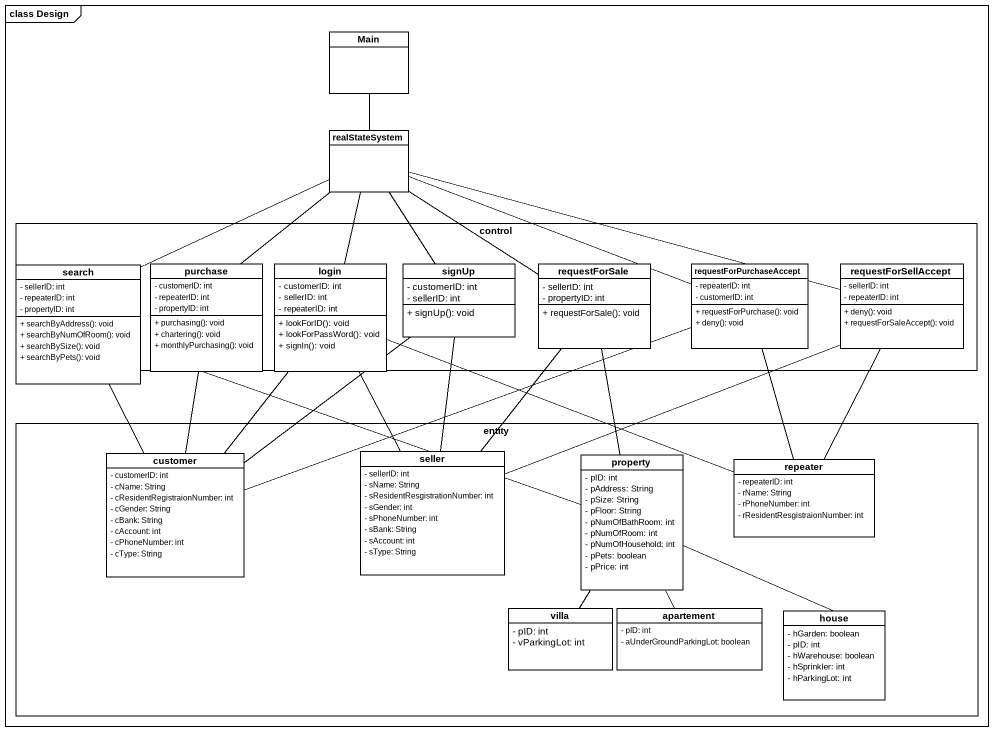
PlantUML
@startuml
mainframe class Design
hide circle
hide empty members
skinparam classAttributeIconSize 0
class Main
class realStateSystem
rectangle "control" as control_ {
  class purchase {
    - customerID: int
    - repeaterID: int
    - propertyID: int
    + purchasing(): void
    + chartering(): void
    + monthlyPurchasing(): void
  }
  class login {
    - customerID: int
    - sellerID: int
    - repeaterID: int
    + lookForID(): void
    + lookForPassWord(): void
    + signIn(): void
  }
  class signUp {
    - customerID: int
    - sellerID: int
    + signUp(): void
  }
  class requestForSale {
    - sellerID: int
    - propertyID: int
    + requestForSale(): void
  }
  class requestForPurchaseAccept {
    - repeaterID: int
    - customerID: int
    + requestForPurchase(): void
    + deny(): void
  }
  class requestForSellAccept {
    - sellerID: int
    - repeaterID: int
    + deny(): void
    + requestForSaleAccept(): void
  }
}
class search {
  - sellerID: int
  - repeaterID: int
  - propertyID: int
  + searchByAddress(): void
  + searchByNumOfRoom(): void
  + searchBySize(): void
  + searchByPets(): void
}
rectangle "entity" as entity_ {
  class customer {
    - customerID: int
    - cName: String
    - cResidentRegistraionNumber: int
    - cGender: String
    - cBank: String
    - cAccount: int
    - cPhoneNumber: int
    - cType: String
  }
  class seller {
    - sellerID: int
    - sName: String
    - sResidentResgistrationNumber: int
    - sGender: int
    - sPhoneNumber: int
    - sBank: String
    - sAccount: int
    - sType: String
  }
  class property {
    - pID: int
    - pAddress: String
    - pSize: String
    - pFloor: String
    - pNumOfBathRoom: int
    - pNumOfRoom: int
    - pNumOfHousehold: int
    - pPets: boolean
    - pPrice: int
  }
  class repeater {
    - repeaterID: int
    - rName: String
    - rPhoneNumber: int
    - rResidentResgistraionNumber: int
  }
  class villa {
    - pID: int
    - vParkingLot: int
  }
  class apartement {
    - pID: int
    - aUnderGroundParkingLot: boolean
  }
  class house {
    - hGarden: boolean
    - pID: int
    - hWarehouse: boolean
    - hSprinkler: int
    - hParkingLot: int
  }
}
Main -- realStateSystem
realStateSystem -left- search
realStateSystem -- purchase
realStateSystem -- login
realStateSystem -- requestForSale
realStateSystem -right- requestForPurchaseAccept
realStateSystem -right- requestForSellAccept
search -- customer
purchase -- customer
login -- customer
login -- seller
login -right- repeater
signUp -up- realStateSystem
signUp -- customer
signUp -- seller
requestForSale -- seller
requestForPurchaseAccept -left- customer
requestForPurchaseAccept -- repeater
requestForSellAccept -left- seller
requestForSellAccept -- repeater
property -left- purchase
property -up- requestForSale
property -- villa
property -- apartement
property -- house
@enduml
